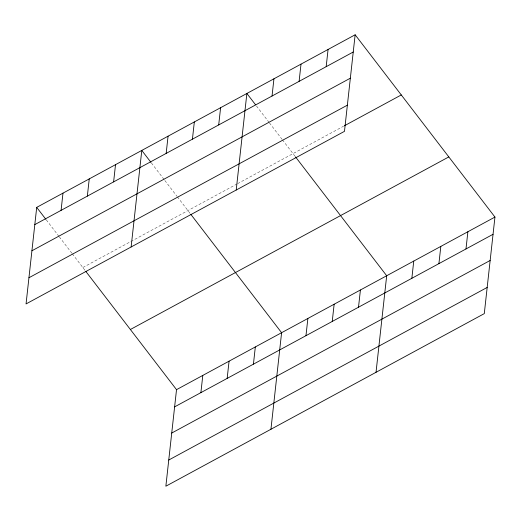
<?xml version="1.0" encoding="UTF-8"?>
<svg xmlns="http://www.w3.org/2000/svg" width="521" height="521" viewBox="0 0 521 521"><rect width="100%" height="100%" fill="white"/><g stroke="black" fill="none" stroke-linecap="round" stroke-linejoin="round"><path stroke-width="0.39" stroke-dasharray="2.6 1.95" d="M82.846 267.527L236.918 184.024M237.628 183.639L343.58 126.212M256.488 106.004L268.979 122.292M269.461 122.923L281.959 139.211M282.441 139.836L294.99 156.202M151.403 162.956L164.382 179.875M164.857 180.5L176.873 196.163M177.355 196.788L190.406 213.805M46.323 219.908L58.814 236.202M59.296 236.827L71.794 253.115M72.276 253.747L85.32 270.757"/><path stroke-width="0.78" d="M36.711 207.378L26.05 303.932L344.479 131.344L355.14 34.79L36.711 207.378L45.841 219.282M61.081 210.36L62.982 193.141M87.352 196.124L89.247 178.898M113.617 181.888L115.519 164.662M131.129 246.974L141.79 150.426L150.921 162.331M166.16 153.408L168.062 136.183M192.431 139.172L194.333 121.947M85.815 271.402L176.521 389.656L165.86 486.21L484.289 313.622L494.95 217.068L355.14 34.79M218.703 124.929L220.604 107.71M200.891 392.639L202.793 375.42M236.215 190.022L246.876 93.474L255.524 104.747M227.163 378.402L229.064 361.177M272.04 96.027L273.942 78.801M253.427 364.166L255.329 346.94M299.106 81.354L301.008 64.135M270.94 429.252L281.601 332.704L190.901 214.45M326.172 66.688L328.074 49.462M305.97 335.687L307.872 318.461M332.242 321.45L334.143 304.225M358.513 307.214L360.415 289.989M376.025 372.3L386.686 275.752L295.485 156.854M411.85 278.305L413.752 261.08M438.916 263.633L440.818 246.413M465.982 248.966L467.884 231.741M34.809 224.597L353.238 52.015M31.918 250.777L350.346 78.196M28.942 277.752L347.37 105.164M344.296 125.828L401.274 94.946M130.38 329.5L448.815 156.919M176.521 389.656L494.95 217.068M174.62 406.875L493.048 234.294M171.728 433.055L490.157 260.474M168.752 460.03L487.181 287.442"/></g></svg>
